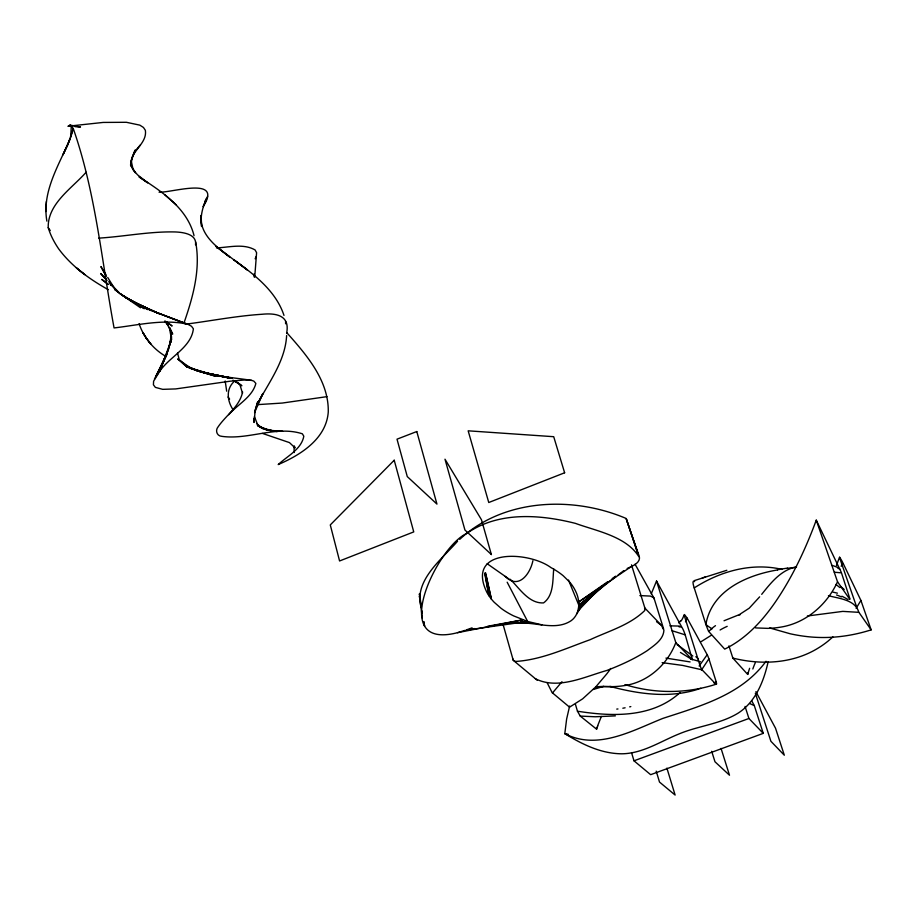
<?xml version="1.0" encoding="UTF-8"?>
<svg xmlns="http://www.w3.org/2000/svg" width="917" height="917" viewBox="0 0 917 917"><rect width="100%" height="100%" fill="white"/><g stroke="black" fill="none" stroke-linecap="round" stroke-linejoin="round"><path stroke-width="1.38" d="M849.979 599.076L841.474 572.861L834.344 572.219M716.636 684.013L716.269 682.019L713.976 682.959M171.02 333.226L170.78 342.293L171.25 336.596M553.719 568.976C552.607 580.369 553.879 595.431 543.563 602.905C528.914 603.718 519.607 588.45 510.253 579.292M195.527 244.828C197.063 234.053 183.079 232.265 175.307 231.955C149.631 231.313 124.276 236.575 98.715 238.133M596.658 729.244L580.255 716.085L595.339 716.773L615.364 715.89M46.882 221.135C41.655 191.619 59.158 164.728 70.173 138.834M45.85 211.54L46.389 201.545M71.331 125.801L70.666 137.596L73.257 128.552L70.46 125.171L68.202 126.214L72.294 126.477M421.235 607.776C413.212 580.77 442.04 559.141 457.56 541.236M254.72 277.152L256.6 252.691L255.086 249.951C243.486 243.292 229.135 247.349 216.481 247.922M286.631 335.496C285.29 361.183 268.75 382.446 257.219 404.386L262.892 393.496L254.582 412.604L257.746 401.749L255.281 409.865L253.998 422.473L253.929 418.186M541.844 624.821L527.642 621.474L513.6 615.88A282.092 106.934 -18.4 0 1 501.06 608.303L494.217 602.297A281.966 106.842 -18.4 0 1 486.835 592.279C465.332 547.976 528.49 550.945 550.945 567.589A273.919 99.644 -14.3 0 1 563.244 575.784L569.606 582.02A274.034 99.724 -14.3 0 1 575.991 592.015C580.381 601.208 580.048 613.92 571.383 620.534C556.779 630.541 537.889 622.838 521.911 623.021M130.902 164.292C130.329 151.064 147.465 143.682 145.356 130.306L143.453 127.463L139.82 125.136L126.397 122.293L103.174 122.431L68.202 126.214M171.055 335.072L169.943 344.964L171.536 336.734M130.89 165.22L132.163 157.002M242.615 391.926C239.784 406.208 226.281 415.069 218.257 426.623C214.91 430.302 216.779 436.205 222.04 436.377C248.748 440.034 276.338 425.35 302.358 433.798L303.814 436.228C301.418 449.33 287.159 456.162 278.195 464.575C300.558 454.992 326.234 438.899 328.263 412.065C328.951 380.578 306.45 354.799 286.757 332.642M171.089 338.041L168.212 350.145L159.696 371.328L153.597 381.22L153.414 384.785L155.363 387.375L162.699 389.347L175.697 388.923L230.156 381.197L244.942 379.959L251.659 380.395L253.814 381.105L255.866 383.432C252.393 397.084 237.56 404.466 228.734 414.702M768.114 661.902C763.792 681.216 755.734 701.62 738.506 712.899C720.533 724.121 698.754 725.725 679.463 733.76C660.641 741.257 642.806 753.545 621.875 753.797C601.22 753.705 581.997 744.283 564.803 733.634L566.637 719.031L569.629 706.021M207.563 196.387L203.161 206.634C223.381 175.663 171.662 192.948 159.054 192.169M839.468 557.33L836.442 565.502M749.625 668.298A54.367 27.178 -69.6 0 0 747.997 673.525L747.71 674.453L732.855 658.085L728.923 645.877M170.929 341.009L159.696 371.328C169.679 356.541 191.275 347.509 193.384 328.79L191.515 326.269L187.847 324.263L154.159 311.585L130.512 300.673M170.86 340.964L168.212 350.145L157.506 374.125L167.387 352.632L155.752 376.715L166.642 355.039L154.446 379.076M597.276 726.894L596.658 729.015L596.508 727.789M183.881 323.243C192.891 297.395 200.812 269.46 195.642 241.905M597.62 725.863L601.346 716.486M532.892 560.7C530.255 573.836 518.541 590.055 505.198 576.369M684.472 614.516L687.12 618.081L685.503 621.76M841.244 572.242L816.268 520.157C805.653 548.847 792.609 576.839 775.289 602.137A72.741 19.417 -60.2 0 1 766.52 613.966C755.115 628.283 741.28 641.04 724.717 649.121L708.715 631.504L711.328 629.005M691.785 657.649L685.205 634.851A7.875 1.204 69.3 0 0 683.027 629.337L656.538 581.034L651.253 593.838M656.538 581.034L675.806 642.576C667.461 664.699 647.585 682.569 623.789 685.675A73.784 43.065 19.9 0 1 612.017 686.638L595.901 686.741L582.673 698.823L569.56 707.167L552.126 692.61L547.128 682.695M132.678 155.833L135.269 150.01L131.246 160.842L133.08 169.542L135.418 172.774L130.489 164.877L133.08 169.542L137.47 174.769L147.66 182.827L139.075 176.878C161.541 191.424 187.125 207.93 194.049 235.658M70.116 138.834L62.941 154.87L67.72 145.012L73.257 128.552C95.689 192.673 101.764 261.379 114.063 327.931C138.352 325.122 163.524 318.772 187.847 324.263M255.132 258.777L256.301 256.393M816.268 520.157L837.519 581.768C826.951 604.888 805.504 623.491 779.954 627.239A74.85 46.022 17.6 0 1 767.609 628.363L755.608 627.916M839.605 557.146L839.663 557.215A16.804 1.479 69 0 1 839.892 557.536L841.863 560.872A21.515 1.88 69 0 1 843.182 563.485L860.903 600.417L856.134 608.372M205.133 200.903L206.566 198.553C202.519 207.185 200.032 216.893 201.568 226.442M576.793 613.805L580.495 607.891M580.862 606.412L577.848 611.1L596.497 591.476M699.132 666.017L707.19 654.715L687.165 618.15M701.528 669.972L708.898 658.83L716.257 681.984M552.481 692.954L561.995 681.709M140.232 145.046L134.169 152.325M235.222 380.544C225.571 388.338 226.935 400.935 233.399 410.231M761.706 594.331C770.899 582.834 781.124 569.686 796.541 566.912M759.654 596.841L749.223 608.189L739.641 614.424M766.016 661.272C741.463 694.914 700.301 706.113 662.796 718.424C632.363 730.562 597.414 750.748 564.803 733.634L568.242 734.265M588.416 598.4L578.512 608.212L605.77 583.957M86.129 172.236C71.95 188.363 47.512 203.757 48.223 227.645C50.458 235.222 54.195 242.26 58.608 248.782C71.48 266.262 89.488 279.181 108.275 289.669M832.9 636.948L827.891 641.258A72.237 51.031 -48.7 0 1 817.23 648.663C792.059 663.782 760.801 665.1 732.855 658.085M459.726 539.379C503.639 498.367 573.022 495.799 626.105 518.449L637.831 553.581L626.414 518.965M680.15 692.507C652.228 718.011 612.361 716.693 577.446 711.202L575.463 704.405M568.506 580.048L578.799 605.163L597.437 589.837M701.241 641.591L710.904 635.504M578.799 605.163L615.88 576.701M618.138 574.97L623.755 570.661M715.489 625.658L714.263 626.563A45.208 42.904 22.2 0 0 713.518 627.113L711.867 628.512A5.193 0.768 37 0 1 705.895 624.454L694.226 587.912C693.756 586.582 691.475 579.246 694.65 581.607M607.535 581.837L578.696 601.988L630.724 566.947C634.449 565.01 639.332 562.637 639.55 557.857C627.262 536.479 597.082 531.252 575.44 523.378C539.815 514.38 498.275 511.285 466.684 533.488C437.214 546.463 386.768 650.818 457.48 632.696L522.873 619.846L487.661 626.254M612.155 578.604L615.616 576.185M694.226 587.912C720.177 571.28 751.378 562.339 782.052 569.388M724.029 620.763L738.517 614.952M627.182 568.437L630.724 566.947M726.826 570.282L694.387 580.587M633.991 760.812L748.925 718.481L763.265 733.359L650.646 774.682L633.991 760.812L631.526 752.593M702.227 578.054L705.448 576.862M466.283 629.933L472.083 627.847M699.694 688.69L700.806 688.3M698.571 689.057C669.674 698.536 638.656 694.054 609.908 686.409M457.48 632.696L465.125 630.357M860.903 600.417L871.15 629.864C849.933 636.639 827.283 639.218 805.149 636.364A70.54 28.576 15.2 0 1 790.19 633.773L769.718 627.962M593.242 689.492L603.684 686.374L612.017 686.638M777.444 569.961C746.897 575.097 711.661 590.41 705.895 624.454A11.703 1.685 69.2 0 0 706.205 625.383L708.451 631.079M474.983 628.558L466.535 630.094L527.642 621.474L507.17 582.203M326.956 396.648L282.264 403.056L257.654 404.626M185.349 324.217C210.944 320.939 236.357 315.918 262.147 314.256C275.983 312.869 290.185 315.299 286.643 333.089M787.313 568.299L795.234 567.405M520.684 621.864L527.642 621.474M603.684 686.374L595.901 686.741L606.687 673.995A71.962 16.254 -60.9 0 0 610.802 668.447M807.384 615.995L842.803 611.387L858.897 612.338L871.15 629.864M509.898 623.365L532.422 622.861L521.269 622.15M639.894 595.591L650.382 596.084L653.741 597.678L654.13 598.87M669.983 625.852L679.474 626.07M75.022 126.649L80.49 127.004L69.646 125.033M282.619 431.265L267.638 430.211L257.356 425.316M665.937 658.097L690.111 661.925M662.143 662.636L682.672 665.421L702.067 669.834L715.959 684.254C686.512 693.791 654.486 693.791 624.981 684.609M258.067 425.74L260.554 427.356L272.429 430.807L267.638 430.211L258.067 425.74L254.41 416.639M186.334 366.055C206.428 376.222 229.8 376.898 251.659 380.395M828.452 595.706C838.895 598.537 855.286 599.729 858.679 611.948M833.072 592.13L837.416 593.173M226.293 377.105L229.353 377.644L203.471 372.382L189.166 367.809M264.692 429.248L277.072 431.609M272.429 430.807L263.317 428.984L257.597 425.419M232.047 378.308L206.531 373.081L189.372 367.923M209.661 373.746L189.234 367.786M212.824 374.4L230.362 378.24L216.022 375.03L225.548 377.38M685.205 634.851L671.702 630.609M230.041 378.354L222.384 376.291L225.066 377.277M189.292 367.602L203.471 372.382L222.923 376.704L200.491 371.637L189.166 367.648M262.549 433.443L289.463 442.602L295.091 447.932L294.368 446.04M838.092 568.357L839.846 569.067M137.928 304.306L159.317 313.717L137.905 304.306M186.46 365.94L197.591 370.858L215.438 376.188L194.805 370.044L184.97 364.897M749.693 703.568L754.301 705.609L763.265 733.359M130.523 300.673L156.876 312.628L185.257 323.495L154.159 311.585L129.4 299.779M513.107 659.094L513.291 660.332L515.618 661.455C541.58 659.827 565.846 648.376 590.078 639.722C608.647 631.034 629.968 625.107 644.834 610.435L644.605 607.811L661.34 625.234L663.908 630.231C663.427 639.768 654.176 645.339 647.356 650.566C634.724 658.784 620.947 665.054 606.894 670.453C584.53 676.723 557.857 690.157 535.379 678.718M129.48 299.859L151.19 310.576L124.574 296.993L147.924 309.602L122.236 295.297L144.37 308.674L119.898 293.509L121.457 294.701M680.437 652.457L692.358 659.759L675.806 642.576M677.136 644.731L677.904 645.132M678.064 645.224L692.816 656.01M184.879 365.081L192.134 369.161L177.909 359.017M233.033 380.188L241.87 385.748L234.431 380.715L239.738 384.051L242.501 393.313M262.4 428.445L256.6 423.551M656.549 621.715L661.34 625.234M165.049 355.934C152.956 348.735 143.476 337.032 139.097 323.632M121.044 294.3L140.507 307.791M487.156 563.714L509.118 579.108M165.289 321.191L172.121 326.005L166.607 321.787M114.705 289.44L121.159 294.46M114.568 289.359L118.832 292.672M164.98 194.954L176.202 204.858M513.291 660.332L537.247 680.265M110.716 284.568L118.969 292.718M177.852 359.132L187.194 367.224L179.285 359.682L177.508 353.045M580.243 716.062L577.458 711.237M106.429 279.513L100.652 273.518L107.06 280.556M111.244 284.511L118.935 292.5M164.636 321.133L168.212 325.18M849.669 599.145L837.519 581.768M168.281 325.111L165.805 321.844L172.683 334.132L169.622 327.323M228.046 397.015L229.605 399.078M48.223 227.645L50.24 230.545M106.2 275.054L100.904 266.583L106.166 276.521M107.713 277.484L115.278 289.6M635.057 564.219L653.741 597.678M751.619 700.645L754.301 705.609M755.895 691.647L775.541 728.247L784.322 755.218L770.899 741.28L755.344 693.263M108.791 281.485L110.762 285.21M419.184 596.566L419.929 598.171M691.934 659.231L691.796 657.925M283.983 315.414C275.834 290.735 253.917 274.286 233.709 259.706L247.418 269.988L216.011 246.386L229.731 257.024C216.401 246.891 199.413 234.374 201.121 215.472L201.625 226.465M626.38 519.423L639.321 556.504M839.582 557.696L856.409 606.24M745.051 706.411L748.925 718.481M721.049 748.387L729.496 775.22L714.973 761.763L711.695 751.298M654.05 598.239L663.61 628.913M631.504 564.838L644.983 608.372M666.9 768.114L675.118 795.05L659.506 782.063L656.205 771.14M503.009 624.213L513.096 659.759M747.607 672.918L747.848 674.178M485.701 573.973L491.374 599.065L485.563 572.793M484.657 573.263L488.91 595.706L485.001 573.228M421.751 610.573L422.267 613.37M169.358 327.529L171.548 339.599L171.353 335.76M226.671 391.181L225.192 381.002M684.082 614.94L699.74 664.665A4.321 0.653 69.4 0 0 701.86 669.582M421.419 606.424L419.39 593.861L422.267 617.886M294.036 446.327L294.174 452.528M254.032 274.023L254.043 276.877M285.6 321.34L285.6 323.781M695.843 656.698A70.838 16.793 34.1 0 1 698.307 658.979M679.073 626.861A96.847 61.061 -38.7 0 1 681.056 626.999M683.899 615.467A50.722 36.371 38.4 0 1 681.102 620.992M690.558 659.036A124.953 107.908 28.3 0 1 700.462 661.799M707.316 654.956A4.321 0.642 69.4 0 1 708.887 658.819M680.712 620.591A67.079 47.913 57.9 0 1 678.798 622.964M597.414 726.883A53.094 17.091 -68.9 0 1 597.758 725.863M630.816 706.594A132.082 95.059 -41.3 0 1 629.67 706.858M625.107 707.798A132.082 95.059 -41.3 0 1 622.838 708.211M617.966 708.956A132.082 95.059 -41.3 0 1 616.751 709.105M841.886 596.222A45.059 17.778 19.4 0 1 848.087 599.558M840.648 586.49A38.216 3.657 39.9 0 1 844.213 589.528M836.545 594.973A25.745 12.059 17.1 0 1 841.405 596.921M835.949 584.461A32.943 7.118 39 0 1 839.903 587.614M711.913 628.959A8.792 2.648 -47.3 0 1 711.294 629.509M777.49 569.801A73.051 27.51 -15.9 0 1 787.405 568.139M831.902 565.399A59.811 41.976 -61.7 0 1 838.356 567.864M739.996 614.803A42.801 27.865 -9.3 0 1 738.861 615.33M720.097 630.002A40.91 25.206 -20.2 0 1 727.192 626.345M842.494 563.474A56.992 30.101 -6.7 0 1 841.164 566.27M752.834 668.986A30.88 15.394 -69.6 0 1 755.333 662.67M394.218 460.231L330.28 524.925L339.577 560.975L413.75 531.906L394.218 460.231M564.631 472.782L488.761 502.516L468.163 430.818L553.708 436.698L564.631 472.782M416.788 431.54L397.015 439.174L407.274 476.588L436.95 504.098L416.788 431.54M219.289 376.394L200.491 371.637L187.309 366.617L197.591 370.858L219.289 376.394M108.252 284.43L101.787 279.41L108.183 284.385M83.688 273.736L76.375 267.867L84.8 274.642L83.688 273.736M491.386 554.544L464.942 530.037L444.986 459.199L481.459 519.733L491.386 554.544M149.505 342.35L145.826 337.502L150.904 344.196L149.505 342.35M143.98 334.373L142.743 332.401L147.133 339.428L143.98 334.373M424.571 625.979L423.803 621.772L424.571 625.979"/></g></svg>
